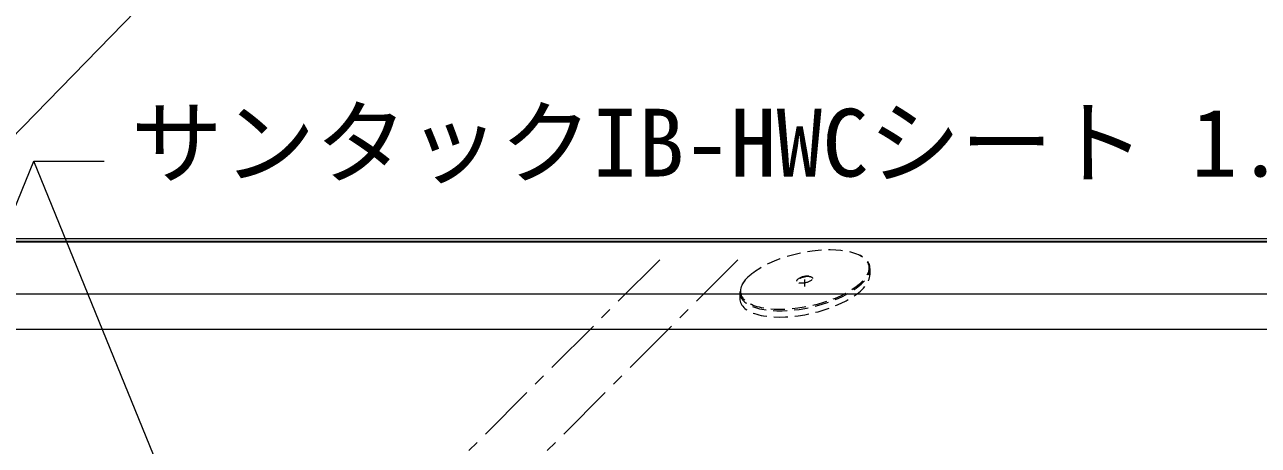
# Model space of a CAD drawing. Units: millimetres, scale not verified. Extents: x -840 to 840, y -594 to 594.
# Drawn here: x -373.2 to -162.8, y 296.4 to 368 of the extents above; entities that cross this region are included whole.
import ezdxf
from ezdxf.enums import TextEntityAlignment as Align

# ---------------------------------------------------------------- set-up
doc = ezdxf.new("R2010")
doc.units = ezdxf.units.MM
doc.header["$LTSCALE"] = 2
doc.linetypes.add('CHAIN1', pattern=[8, 5, -1, 1, -1])
doc.linetypes.add('DASHED1', pattern=[1.8, 1.2, -0.6])
for name, color, linetype, lineweight in [('0-2_文字', 5, 'Continuous', 9), ('0-4_0', 7, 'Continuous', 9), ('0-6_寸法線', 7, 'Continuous', 9), ('0-8_中心線', 2, 'CHAIN1', 9), ('0-C_IBｼｰﾄ', 7, 'Continuous', 9), ('0-D_IBリキッド', 7, 'Continuous', 9), ('0-E_部材(積層鋼板)', 4, 'Continuous', 9)]:
    doc.layers.add(name, color=color, linetype=linetype, lineweight=lineweight)
doc.styles.add('ＭＳ ゴシック', font='')
doc.styles.get('ＭＳ ゴシック').set_extended_font_data('MS Gothic')

msp = doc.modelspace()

# ---------------------------------------------------------------- linework, layer by layer
at = {"layer": '0-4_0'}
msp.add_line((-400.166, 323.392), (-343.598, 381.294), dxfattribs=at)
at = {"layer": '0-6_寸法線'}
for p, q in [((-442.098, 172.252), (-371.679, 344.743)), ((-371.679, 344.743), (-359.679, 344.743)), ((-342.088, 272.261), (-371.679, 344.743))]:
    msp.add_line(p, q, dxfattribs=at)
at = {"layer": '0-8_中心線'}
for p, q in [((-509.587, 83.309), (-264.457, 328.439)), ((-496.254, 83.309), (-251.124, 328.439)), ((-240.166, 323.392), (-240.166, 324.592))]:
    msp.add_line(p, q, dxfattribs=at)
at = {"layer": '0-C_IBｼｰﾄ'}
for p, q in [((-76.443, 330.986), (-515.243, 330.986)), ((191.938, 331.501), (-514.728, 331.501)), ((-85.346, 322.084), (-524.146, 322.084)), ((-88.806, 316.09), (-530.139, 316.09))]:
    msp.add_line(p, q, dxfattribs=at)
at = {"layer": '0-D_IBリキッド'}
msp.add_line((-75.803, 331.087), (-515.142, 331.087), dxfattribs=at)
at = {"layer": '0-E_部材(積層鋼板)', "color": 134, "linetype": 'DASHED1'}
for p, q in [((-229.065, 326.481), (-229.065, 325.414)), ((-251.268, 322.437), (-251.268, 321.371))]:
    msp.add_line(p, q, dxfattribs=at)
for major_axis in [(-10.885, -2.413), (-1.361, -0.302)]:
    msp.add_ellipse((-240.166, 324.592), major_axis=major_axis, ratio=0.414214, dxfattribs=at)
for centre, major_axis, start_param, end_param in [((-240.166, 324.459), (-11.055, -2.451), 5.5951713, 9.9296477), ((-240.166, 323.392), (-11.055, -2.451), 6.1916132, 9.3332058), ((-240.166, 324.459), (-1.361, -0.302), 3.1634857, 6.078148)]:
    msp.add_ellipse(centre, major_axis=major_axis, ratio=0.414214, start_param=start_param, end_param=end_param, dxfattribs=at)

# ---------------------------------------------------------------- texts
at = {"layer": '0-2_文字', "color": 7, "style": 'ＭＳ ゴシック'}
msp.add_text('サンタックIB-HWCシート 1.5㎜以上', height=11.54, dxfattribs=at).set_placement((-355.139, 338.684), align=Align.BOTTOM_LEFT)

doc.saveas('drawing.dxf')
